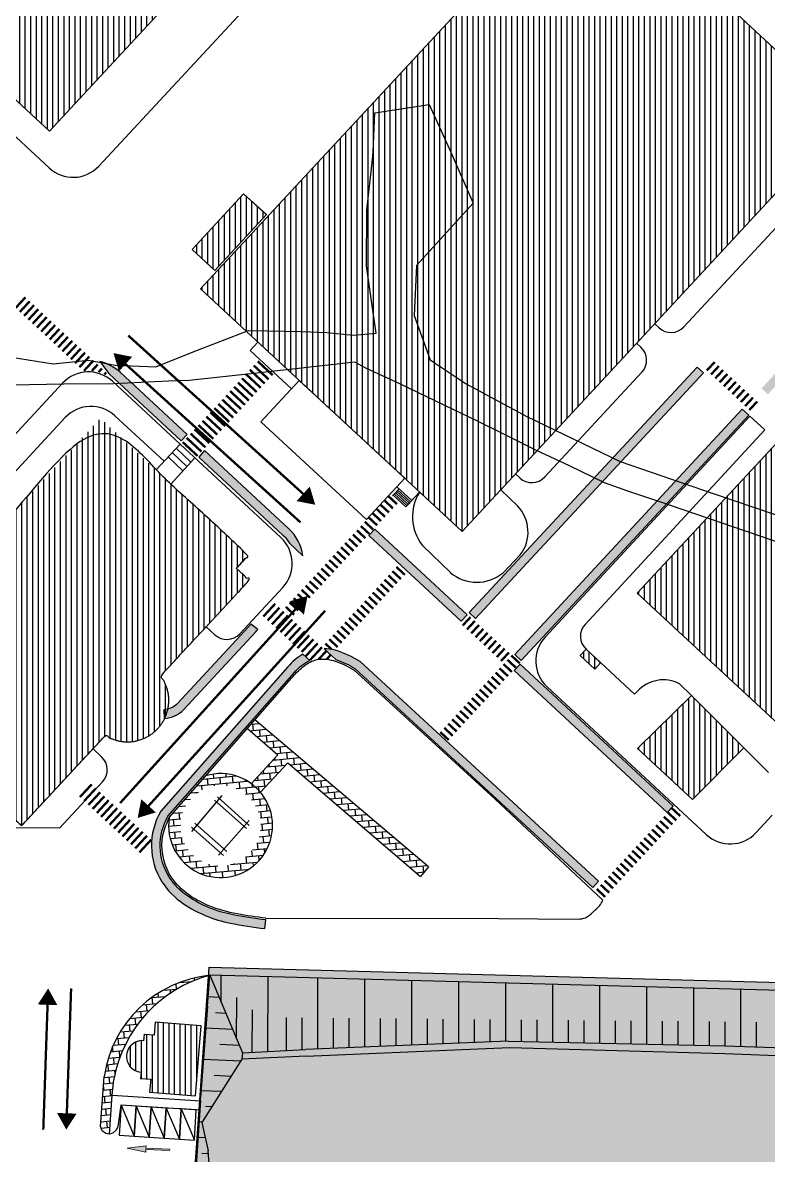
# Model space of a CAD drawing. Header units: millimetres. Extents: x 0 to 841000, y 0 to 594000.
# Drawn here: x 400542 to 529020, y 187053 to 382214 of the extents above; entities that cross this region are included whole.
import ezdxf

# ---------------------------------------------------------------- set-up
doc = ezdxf.new("R2010")
doc.units = ezdxf.units.MM
doc.header["$LTSCALE"] = 1000
doc.linetypes.add('XREF-ROOF PLAN$0$H1', pattern=[1, 0.5, -0.5])
for name, color, linetype in [('3', 2, 'Continuous'), ('ETC-9', 9, 'Continuous'), ('XR-PLAN$0$주차장', 252, 'Continuous'), ('XR-SITE PLAN$0$ETC-8', 252, 'Continuous'), ('XR-SITE PLAN$0$SOL-252', 252, 'Continuous'), ('XR-SITE PLAN$0$건물', 3, 'Continuous'), ('XR-SITE PLAN$0$입면선', 252, 'Continuous'), ('보행로 도색', 3, 'Continuous'), ('일반형 주차', 5, 'Continuous')]:
    doc.layers.add(name, color=color, linetype=linetype)
doc.layers.add('XR-PL-B3F$0$ETC-차량동선', color=251, linetype='Continuous', lineweight=13)
pattern_1 = [(5.24282, (604431.7, -595060.3), (-98.6318, 1074.8806), []), (95.24282, (604431.7, -595060.3), (-1173.5124, 976.2488), [1079.3964, -1079.3964])]
pattern_2 = [(90, (-2218919, -1448416.6), (-898.0256, 898.0256), [238.125, -1557.9262]), (45, (-2218919, -1448416.6), (-898.0256, 898.0256), [238.125, -1031.875]), (135, (-2218919, -1448416.6), (-898.0256, -898.0256), [238.125, -1031.875])]

# ---------------------------------------------------------------- blocks, each defined once
blk = doc.blocks.new('확장형 주차')
at = {"layer": 'XR-PLAN$0$주차장'}
blk.add_line((1164637, 233357), (1166267, 238938), dxfattribs=at)
at = {"layer": 'XR-PLAN$0$주차장', "color": 4}
blk.add_lwpolyline([(1168173, 237170), (1166267, 238938), (1162731, 235125), (1164637, 233357)], close=True, dxfattribs=at)

msp = doc.modelspace()

# ---------------------------------------------------------------- hatches: boundary and pattern name
h = msp.add_hatch(color=254)
h.dxf.hatch_style = 1
h.paths.add_polyline_path([(559904, 351561, -0.0844976), (560792, 352243), (559648, 353304, 0.0576968), (558803, 352580), (527846, 319201), (528946, 318181)])
h = msp.add_hatch(color=254)
h.dxf.hatch_style = 1
h.paths.add_polyline_path([(417374, 321933, 0.1299881), (413822, 323824), (415379, 321738), (416354, 320833), (427858, 310164), (428878, 311264)])
h = msp.add_hatch(color=254)
h.dxf.hatch_style = 1
h.paths.add_polyline_path([(517832, 321850), (516732, 322871), (477460, 280566), (478560, 279546)])
h = msp.add_hatch(color=254)
h.dxf.hatch_style = 1
h.paths.add_polyline_path([(525633, 314608), (524533, 315628), (485330, 273357), (486430, 272337)])
h = msp.add_hatch(color=254)
h.dxf.hatch_style = 1
h.paths.add_polyline_path([(431891, 308470), (430871, 307370), (445387, 293907, -0.0690798), (446496, 292550), (448843, 290371, 0.1712195), (446407, 295007)])
h = msp.add_hatch(color=254)
h.dxf.hatch_style = 1
h.paths.add_polyline_path([(461192, 294940), (460172, 293841), (476082, 279082), (477103, 280181)])
h = msp.add_hatch(color=254)
h.dxf.hatch_style = 1
h.paths.add_polyline_path([(440621, 277156, 0.0215091), (441060, 277672), (439877, 278594, -0.0215091), (439522, 278176), (427206, 264902, -0.1989124), (424886, 263837), (424942, 262338, 0.1989124), (428306, 263882)])
h = msp.add_hatch(color=254)
h.dxf.hatch_style = 1
h.paths.add_polyline_path([(447353, 270235, -0.1088726), (450009, 272328), (448843, 273410, 0.092519), (446210, 271207), (424357, 246351, 0.2811764), (424532, 234197, 0.1000627), (428259, 230385, 0.098917), (436310, 227066, 0.0224864), (442284, 226127), (442450, 227617, -0.0225072), (436604, 228537, -0.0988988), (429097, 231630, -0.0997306), (425796, 235005, -0.2773265), (425580, 245470)])
h = msp.add_hatch(color=254)
h.dxf.hatch_style = 1
h.paths.add_polyline_path([(458700, 272142, 0.0677733), (454391, 274080, 0.0626776), (452483, 274353), (454513, 272469, -0.0566333), (457789, 270941), (498765, 233192), (499781, 234295)])
h = msp.add_hatch(color=254)
h.dxf.hatch_style = 1
h.paths.add_polyline_path([(486248, 271676), (485228, 270576), (511591, 246124), (512611, 247223)])
at = {"layer": 'XR-PL-B3F$0$ETC-차량동선'}
msp.add_hatch(color=256, dxfattribs=at).paths.add_polyline_path([(425867, 187878), (421780, 188061), (421761, 187623), (418574, 188314), (421810, 188717), (421790, 188279), (425877, 188097)])
msp.add_hatch(color=256, dxfattribs=at).paths.add_polyline_path([(425867, 187878), (421780, 188061), (421761, 187623), (418574, 188314), (421810, 188717), (421790, 188279), (425877, 188097)])
msp.add_hatch(color=256, dxfattribs=at).paths.add_polyline_path([(425867, 187878), (421780, 188061), (421761, 187623), (418574, 188314), (421810, 188717), (421790, 188279), (425877, 188097)])
msp.add_hatch(color=256, dxfattribs=at).paths.add_polyline_path([(425867, 187878), (421780, 188061), (421761, 187623), (418574, 188314), (421810, 188717), (421790, 188279), (425877, 188097)])
msp.add_hatch(color=256, dxfattribs=at).paths.add_polyline_path([(425867, 187878), (421780, 188061), (421761, 187623), (418574, 188314), (421810, 188717), (421790, 188279), (425877, 188097)])
at = {"layer": 'XR-SITE PLAN$0$ETC-8'}
h = msp.add_hatch(dxfattribs=at)
h.set_pattern_fill('ANSI31', color=256, scale=300, angle=45)
h.paths.add_polyline_path([(334363, 380366), (329011, 385330), (320783, 376458), (326135, 371494)])
h.paths.add_polyline_path([(383832, 421657), (364718, 401047), (405166, 363534), (424280, 384144)])
h.paths.add_polyline_path([(362210, 428076), (355603, 434204), (343355, 420997), (349962, 414869)])
h.paths.add_polyline_path([(471860, 297013), (473454, 295579), (474196, 296404), (472602, 297838)], flags=9)
h.paths.add_polyline_path([(471526, 296285), (474998, 293161), (475706, 293947), (472234, 297071)], flags=9)
h.paths.add_polyline_path([(474233, 385583), (475667, 387177), (474843, 387919), (473408, 386325)], flags=9)
h.paths.add_polyline_path([(474961, 385250), (478086, 388722), (477300, 389429), (474175, 385957)], flags=9)
h = msp.add_hatch(dxfattribs=at)
h.set_pattern_fill('ANSI31', color=256, scale=300, angle=45)
h.paths.add_polyline_path([(442527, 349131), (438612, 352739), (429739, 343109), (433655, 339502)])
h.paths.add_polyline_path([(542628, 366114), (517942, 389008), (509593, 393375), (493313, 403339), (431180, 336344), (439076, 329021), (439436, 329161), (448714, 328985), (452934, 328821), (457541, 328352), (461455, 328689), (460632, 334256), (459805, 340324), (459818, 349890), (460789, 358110), (460943, 359960), (461222, 366675), (470554, 368128), (474066, 360398), (478173, 351137), (468394, 340372), (468018, 331743), (470756, 324115), (476929, 319990), (482799, 316825), (487425, 314339), (492393, 311949)])
h.paths.add_polyline_path([(474066, 360398), (470554, 368128), (461222, 366675), (460943, 359960), (460789, 358110), (459818, 349890), (459805, 340324), (460632, 334256), (461455, 328689), (457541, 328352), (452934, 328821), (448714, 328985), (439436, 329161), (439076, 329021), (446215, 322400), (457768, 323704), (459695, 322667), (465539, 319991), (474693, 315588), (478814, 313597), (483217, 311427), (488972, 308580), (489179, 308483), (492393, 311949), (487425, 314339), (482799, 316825), (476929, 319990), (470756, 324115), (468018, 331743), (468394, 340372), (478173, 351137)])
h.paths.add_polyline_path([(483217, 311427), (478814, 313597), (474693, 315588), (465539, 319991), (459695, 322667), (457768, 323704), (446215, 322400), (476251, 294543), (489179, 308483), (488972, 308580)])
h.paths.add_polyline_path([(497556, 407915), (493313, 403339), (509593, 393375), (517942, 389008)])
h.paths.add_polyline_path([(580231, 300151), (561653, 317381), (540069, 294107), (540341, 294014), (556261, 287727), (567237, 283367, 0.5209097), (567688, 286625), (566952, 287356), (568146, 288644), (568921, 287956)])
h.paths.add_polyline_path([(556261, 287727), (540341, 294014), (540069, 294107), (536645, 290415), (560236, 281112), (560915, 280847), (564198, 284387), (564958, 283682, 0.3150025), (567237, 283367)])
h.paths.add_polyline_path([(561619, 280082), (560859, 280787), (560915, 280847), (560236, 281112), (536645, 290415), (519443, 271868), (538021, 254638)])
h.paths.add_polyline_path([(536645, 290415), (531994, 292252), (520891, 296014), (518444, 296856), (506447, 283920), (519443, 271868)])
h.paths.add_polyline_path([(521701, 300367), (518444, 296856), (520891, 296014), (531994, 292252), (536602, 290432), (536645, 290415), (540069, 294107)])
h.paths.add_polyline_path([(561653, 317381), (548657, 329433), (537896, 317829), (538640, 317108), (537446, 315820), (536662, 316499, 1), (533932, 313556), (534692, 312851), (531353, 309251), (530593, 309956), (521701, 300367), (540069, 294107)])
h.paths.add_polyline_path([(500129, 271925), (497616, 274256), (496595, 273156), (499109, 270825)])
h.paths.add_polyline_path([(474961, 385250), (478086, 388722), (477300, 389429), (474175, 385957)], flags=25)
h.paths.add_polyline_path([(471860, 297013), (473454, 295579), (474196, 296404), (472602, 297838)], flags=25)
h.paths.add_polyline_path([(471526, 296285), (474998, 293161), (475706, 293947), (472234, 297071)], flags=9)
h = msp.add_hatch(dxfattribs=at)
h.set_pattern_fill('ANSI31', color=256, scale=300, angle=45)
h.paths.add_polyline_path([(243433, 332654), (260450, 350969), (234810, 374793), (217793, 356478)])
h.paths.add_polyline_path([(268582, 319957), (275248, 313775), (284295, 323530), (277629, 329713)])
h.paths.add_polyline_path([(272634, 304614), (270211, 306854), (267292, 303696), (269716, 301456)])
h.paths.add_polyline_path([(273843, 313714), (267978, 319154), (264034, 314901), (269899, 309461)])
h.paths.add_polyline_path([(299993, 353527), (305126, 348767), (313901, 358229), (313772, 358478), (308833, 363059)])
h.paths.add_polyline_path([(471860, 297013), (473454, 295579), (474196, 296404), (472602, 297838)], flags=9)
h.paths.add_polyline_path([(471526, 296285), (474998, 293161), (475706, 293947), (472234, 297071)], flags=9)
h.paths.add_polyline_path([(474233, 385583), (475667, 387177), (474843, 387919), (473408, 386325)], flags=9)
h.paths.add_polyline_path([(474961, 385250), (478086, 388722), (477300, 389429), (474175, 385957)], flags=9)
h = msp.add_hatch(dxfattribs=at)
h.set_pattern_fill('ANSI31', color=256, scale=300, angle=45)
h.paths.add_polyline_path([(515769, 266275), (506477, 257153), (515938, 248378), (524786, 257257)])
h.paths.add_polyline_path([(640374, 224486), (637814, 221726), (640753, 211365), (657462, 208637)])
h.paths.add_polyline_path([(637814, 221726), (632442, 215933), (636644, 212036), (640753, 211365)])
h.paths.add_polyline_path([(640753, 211365), (636644, 212036), (641961, 207105)])
h.paths.add_polyline_path([(657462, 208637), (640753, 211365), (641961, 207105), (649530, 200085)])
h.paths.add_polyline_path([(672763, 300394), (666157, 306521), (664762, 305017), (663441, 306241), (658358, 300760), (659678, 299536), (657707, 297410), (659736, 295528), (660146, 295586), (666149, 293262), (666285, 293408), (666654, 293066), (667900, 292583), (672648, 297703), (671368, 298889)])
edge = h.paths.add_edge_path()
edge.add_line((659736, 295528), (658536, 295360))
edge.add_ellipse((661166, 294443), major_axis=(665, 2740), ratio=0.9877038, start_angle=84.41698, end_angle=237.16505)
edge.add_line((663090, 292417), (659736, 295528))
h.paths.add_polyline_path([(660146, 295586), (659736, 295528), (663090, 292417), (664313, 291283), (666149, 293262)])
h.paths.add_polyline_path([(658073, 355890), (648486, 364781), (637089, 352491), (646676, 343600)])
h.paths.add_polyline_path([(646676, 343600), (637089, 352491), (622978, 337276), (632564, 328385)])
h = msp.add_hatch(dxfattribs=at)
h.set_pattern_fill('ANSI31', color=256, scale=300, angle=45)
h.set_pattern_definition([(90, (6057, 6531), (-952.5, 6e-14), [])])
edge = h.paths.add_edge_path()
edge.add_line((424338, 269686), (439585, 286126))
edge.add_line((439585, 286126), (437359, 288190))
edge.add_line((437359, 288190), (439423, 290416))
edge.add_line((439423, 290416), (413966, 314026))
edge.add_line((413966, 314026), (370994, 267692))
edge.add_line((370994, 267692), (396558, 243983))
edge.add_line((396558, 243983), (398245, 245807))
edge.add_line((398245, 245807), (400367, 243840))
edge.add_line((400367, 243840), (414800, 259403))
edge.add_ellipse((418611, 265444), major_axis=(686, 7119), ratio=0.9937865, start_angle=153.2621, end_angle=312.03856)
h = msp.add_hatch(dxfattribs=at)
h.set_pattern_fill('ANSI31', color=256, scale=300, angle=45)
h.paths.add_polyline_path([(431292, 209359), (423374, 209985), (423196, 207734), (421522, 207866), (421448, 207811), (421369, 206809), (420940, 201383), (420855, 200320), (422599, 200182), (422421, 197931), (430339, 197305)])
h.paths.add_polyline_path([(421369, 206809, 1), (420940, 201383)])
h = msp.add_hatch(dxfattribs=at)
h.set_pattern_fill('ANSI31', color=256, scale=300, angle=45)
h.paths.add_polyline_path([(431292, 209359), (423374, 209985), (423196, 207734), (421522, 207866), (421448, 207811), (421369, 206809), (420940, 201383), (420855, 200320), (422599, 200182), (422421, 197931), (430339, 197305)])
h.paths.add_polyline_path([(421369, 206809, 1), (420940, 201383)])
h = msp.add_hatch(dxfattribs=at)
h.set_pattern_fill('ANSI31', color=256, scale=300, angle=45)
h.paths.add_polyline_path([(431292, 209359), (423374, 209985), (423196, 207734), (421522, 207866), (421448, 207811), (421369, 206809), (420940, 201383), (420855, 200320), (422599, 200182), (422421, 197931), (430339, 197305)])
h.paths.add_polyline_path([(421369, 206809, 1), (420940, 201383)])
at = {"layer": 'XR-SITE PLAN$0$SOL-252'}
h = msp.add_hatch(dxfattribs=at)
h.set_pattern_fill('AR-B816', color=256, scale=134.924546, angle=5.24282, style=0)
h.set_pattern_definition(pattern_1)
h.paths.add_polyline_path([(469094, 235073), (470441, 236756), (440570, 262076), (439269, 260595), (444510, 256070), (439935, 251095, -0.0605339), (441512, 249617), (446241, 254677)])
h = msp.add_hatch(dxfattribs=at)
h.set_pattern_fill('AR-B816', color=256, scale=134.924546, angle=5.24282, style=0)
h.set_pattern_definition(pattern_1)
h.paths.add_polyline_path([(469094, 235073), (470441, 236756), (440570, 262076), (439269, 260595), (444510, 256070), (439935, 251095, -0.0605339), (441512, 249617), (446241, 254677)])
h = msp.add_hatch(dxfattribs=at)
h.set_pattern_fill('AR-B816', color=256, scale=134.924546, angle=5.24282, style=0)
h.set_pattern_definition(pattern_1)
h.paths.add_polyline_path([(469094, 235073), (470441, 236756), (440570, 262076), (439269, 260595), (444510, 256070), (439935, 251095, -0.0605339), (441512, 249617), (446241, 254677)])
h = msp.add_hatch(dxfattribs=at)
h.set_pattern_fill('AR-B816', color=256, scale=134.924546, angle=5.24282, style=0)
h.set_pattern_definition(pattern_1)
h.paths.add_polyline_path([(432126, 252466), (425791, 245255, 0.0931842), (425891, 241946), (427856, 242455, -0.0284168), (427740, 243234, -1), (441542, 244500, -0.2696055), (438605, 238183), (439274, 236199, 0.8782317)])
h = msp.add_hatch(dxfattribs=at)
h.set_pattern_fill('AR-B816', color=256, scale=134.924546, angle=5.24282, style=0)
h.set_pattern_definition(pattern_1)
h.paths.add_polyline_path([(432126, 252466), (425791, 245255, 0.0931842), (425891, 241946), (427856, 242455, -0.0284168), (427740, 243234, -1), (441542, 244500, -0.2696055), (438605, 238183), (439274, 236199, 0.8782317)])
h = msp.add_hatch(dxfattribs=at)
h.set_pattern_fill('AR-B816', color=256, scale=134.924546, angle=5.24282, style=0)
h.set_pattern_definition(pattern_1)
h.paths.add_polyline_path([(432126, 252466), (425791, 245255, 0.0931842), (425891, 241946), (427856, 242455, -0.0284168), (427740, 243234, -1), (441542, 244500, -0.2696055), (438605, 238183), (439274, 236199, 0.8782317)])
h = msp.add_hatch(dxfattribs=at)
h.set_pattern_fill('AR-B816', color=256, scale=134.924546, angle=5.24282, style=0)
h.set_pattern_definition(pattern_1)
h.paths.add_polyline_path([(439274, 236199), (438605, 238183, -0.5380792), (427856, 242455), (425891, 241946, 0.5137062)])
h = msp.add_hatch(dxfattribs=at)
h.set_pattern_fill('AR-B816', color=256, scale=134.924546, angle=5.24282, style=0)
h.set_pattern_definition(pattern_1)
h.paths.add_polyline_path([(439274, 236199), (438605, 238183, -0.5380792), (427856, 242455), (425891, 241946, 0.5137062)])
h = msp.add_hatch(dxfattribs=at)
h.set_pattern_fill('AR-B816', color=256, scale=134.924546, angle=5.24282, style=0)
h.set_pattern_definition(pattern_1)
h.paths.add_polyline_path([(439274, 236199), (438605, 238183, -0.5380792), (427856, 242455), (425891, 241946, 0.5137062)])
h = msp.add_hatch(dxfattribs=at)
h.set_pattern_fill('GRASS', color=256, scale=50, style=0)
h.set_pattern_definition(pattern_2)
h.paths.add_polyline_path([(660820, 208323), (660820, 208323), (645790, 190993), (620950, 213603), (613020, 205107), (591395, 209696), (560536, 216051), (432686, 219453), (429832, 178542), (444072, 175241), (453342, 172986), (462343, 172710), (481011, 172140), (515425, 171008), (531146, 171418), (549387, 171914), (561796, 172247), (612267, 167750), (618965, 167083), (620362, 166712), (627040, 165652), (635805, 164401), (642005, 167145), (652134, 176912), (663567, 185312), (663739, 187653), (663771, 191655), (663907, 200473), (664739, 208102), (665006, 210677), (661753, 220541), (659613, 226170), (658328, 229541), (654910, 238538)])
h = msp.add_hatch(dxfattribs=at)
h.set_pattern_fill('GRASS', color=256, scale=50, style=0)
h.set_pattern_definition(pattern_2)
h.paths.add_polyline_path([(660820, 208323), (660820, 208323), (645790, 190993), (620950, 213603), (613020, 205107), (591395, 209696), (560536, 216051), (432686, 219453), (429832, 178542), (444072, 175241), (453342, 172986), (462343, 172710), (481011, 172140), (515425, 171008), (531146, 171418), (549387, 171914), (561796, 172247), (612267, 167750), (618965, 167083), (620362, 166712), (627040, 165652), (635805, 164401), (642005, 167145), (652134, 176912), (663567, 185312), (663739, 187653), (663771, 191655), (663907, 200473), (664739, 208102), (665006, 210677), (661753, 220541), (659613, 226170), (658328, 229541), (654910, 238538)])
h = msp.add_hatch(dxfattribs=at)
h.set_pattern_fill('GRASS', color=256, scale=50, style=0)
h.set_pattern_definition(pattern_2)
h.paths.add_polyline_path([(660820, 208323), (660820, 208323), (645790, 190993), (620950, 213603), (613020, 205107), (591395, 209696), (560536, 216051), (432686, 219453), (429832, 178542), (444072, 175241), (453342, 172986), (462343, 172710), (481011, 172140), (515425, 171008), (531146, 171418), (549387, 171914), (561796, 172247), (612267, 167750), (618965, 167083), (620362, 166712), (627040, 165652), (635805, 164401), (642005, 167145), (652134, 176912), (663567, 185312), (663739, 187653), (663771, 191655), (663907, 200473), (664739, 208102), (665006, 210677), (661753, 220541), (659613, 226170), (658328, 229541), (654910, 238538)])
h = msp.add_hatch(dxfattribs=at)
h.set_pattern_fill('AR-B816', color=256, scale=134.924546, angle=5.24282, style=0)
h.set_pattern_definition(pattern_1)
h.paths.add_polyline_path([(432768, 218073, 0.3436689), (414611, 200667), (413980, 192032), (414256, 191284), (414857, 190846), (415516, 190713), (415958, 197416), (416279, 200124, -0.2923472)])
h = msp.add_hatch(dxfattribs=at)
h.set_pattern_fill('AR-B816', color=256, scale=134.924546, angle=5.24282, style=0)
h.set_pattern_definition(pattern_1)
h.paths.add_polyline_path([(432768, 218073, 0.3436689), (414611, 200667), (413980, 192032), (414256, 191284), (414857, 190846), (415516, 190713), (415958, 197416), (416279, 200124, -0.2923472)])
h = msp.add_hatch(dxfattribs=at)
h.set_pattern_fill('AR-B816', color=256, scale=134.924546, angle=5.24282, style=0)
h.set_pattern_definition(pattern_1)
h.paths.add_polyline_path([(432768, 218073, 0.3436689), (414611, 200667), (413980, 192032), (414256, 191284), (414857, 190846), (415516, 190713), (415958, 197416), (416279, 200124, -0.2923472)])

# ---------------------------------------------------------------- linework, layer by layer
at = {"layer": '3', "color": 252, "linetype": 'XREF-ROOF PLAN$0$H1', "ltscale": 5, "const_width": 400}
for points in [[(448874, 301031), (418745, 328297)], [(418271, 323388), (448399, 296123)], [(447748, 281361), (417328, 247747)], [(422236, 247272), (452656, 280887)], [(408153, 194296), (408892, 215802)], [(404836, 212998), (404097, 191492)]]:
    msp.add_lwpolyline(points, dxfattribs=at)
at = {"layer": '3', "color": 251, "linetype": 'Continuous'}
for points in [[(416190, 325271, 0, 3375, 0), (418271, 323388, 2250, 2250, 0)], [(450954, 299148, 0, 3375, 0), (448874, 301031, 2250, 2250, 0)], [(449631, 283442, 0, 3375, 0), (447748, 281361, 2250, 2250, 0)], [(420353, 245192, 0, 3375, 0), (422236, 247272, 2250, 2250, 0)], [(404932, 215802, 0, 3375, 0), (404836, 212998, 2250, 2250, 0)], [(408057, 191492, 0, 3375, 0), (408153, 194296, 2250, 2250, 0)]]:
    msp.add_lwpolyline(points, format="xyseb", dxfattribs=at)
at = {"layer": 'ETC-9', "color": 8, "ltscale": 40}
for points in [[(397181, 324783), (405799, 323414), (411912, 324068), (416510, 323176), (423476, 322908), (429922, 325476), (439436, 329161), (448714, 328985), (452934, 328821), (457541, 328352), (461455, 328689), (460632, 334256), (459805, 340324), (459818, 349890), (460789, 358110), (460943, 359960), (461222, 366675), (470554, 368128), (474066, 360398), (478173, 351137), (468394, 340372), (468018, 331743), (470756, 324115), (476929, 319990), (482799, 316825), (487425, 314339), (503498, 306606), (519519, 301111), (540341, 294014)], [(531994, 292252), (520891, 296014), (510348, 299640), (504808, 301480), (500795, 302916), (494752, 305867), (488972, 308580), (483217, 311427), (478814, 313597), (474693, 315588), (465539, 319991), (459695, 322667), (457768, 323704), (440881, 321798), (429247, 320531), (425648, 320457), (416263, 320004), (407643, 319900), (398672, 319725)]]:
    msp.add_lwpolyline(points, dxfattribs=at)
at = {"layer": 'XR-PL-B3F$0$ETC-차량동선'}
msp.add_lwpolyline([(425877, 188097), (425867, 187878), (421780, 188061), (421761, 187623), (418574, 188314), (421810, 188717), (421790, 188279)], close=True, dxfattribs=at)
msp.add_lwpolyline([(425877, 188097), (425867, 187878), (421780, 188061), (421761, 187623), (418574, 188314), (421810, 188717), (421790, 188279)], close=True, dxfattribs=at)
at = {"layer": 'XR-SITE PLAN$0$건물', "color": 5}
msp.add_line((421448, 207811), (421522, 207866), dxfattribs=at)
at = {"layer": 'XR-SITE PLAN$0$건물', "color": 7}
for points in [[(364718, 401047), (405166, 363534), (424280, 384144), (383832, 421657)], [(542628, 366114), (497556, 407915), (431180, 336344), (476251, 294543)], [(438612, 352739), (429739, 343109), (433655, 339502), (442527, 349131)], [(497616, 274256), (500129, 271925), (499109, 270825), (496595, 273156)], [(515769, 266275), (524786, 257257), (515938, 248378), (506477, 257153)]]:
    msp.add_lwpolyline(points, close=True, dxfattribs=at)
for points in [[(442575, 349088), (438612, 352739)], [(533932, 313556), (534692, 312851), (531353, 309251), (530593, 309956), (506447, 283920), (538021, 254638), (561619, 280082)]]:
    msp.add_lwpolyline(points, dxfattribs=at)
msp.add_lwpolyline([(420940, 201383), (420855, 200320), (422599, 200182), (422421, 197931), (430339, 197305), (431292, 209359), (423374, 209985), (423196, 207734), (421453, 207872), (421369, 206809, 1)], format="xyb", close=True, dxfattribs=at)
msp.add_rational_spline([(400367, 243840), (407584, 251621), (414800, 259403), (419779, 256227), (423805, 260568), (427831, 264909), (424338, 269686), (431961, 277906), (439585, 286126), (438472, 287158), (437359, 288190), (438391, 289303), (439423, 290416), (426694, 302221), (413966, 314026), (392480, 290859), (370994, 267692), (383776, 255837), (396558, 243983), (397402, 244895), (398245, 245807), (399306, 244823), (400367, 243840), (399306, 244823), (398245, 245807), (397402, 244895), (396558, 243983)], [1, 1, 1, 0.769559303737, 1, 0.769559303737, 1, 1, 1, 1, 1, 1, 1, 1, 1, 1, 1, 1, 1, 1, 1, 1, 1, 1, 1, 1, 1], degree=2, knots=[0, 0, 0, 1, 1, 2.3852912, 2.3852912, 3.7705823, 3.7705823, 4.7705823, 4.7705823, 5.7705823, 5.7705823, 6.7705823, 6.7705823, 7.7705823, 7.7705823, 8.7705823, 8.7705823, 9.7705823, 9.7705823, 10.7705823, 10.7705823, 11.7705823, 11.7705823, 12.7705823, 12.7705823, 13.7705823, 13.7705823, 13.7705823], dxfattribs=at)
at = {"layer": 'XR-SITE PLAN$0$입면선'}
for p, q in [((443829, 390023), (413672, 357507)), ((395195, 366363), (405092, 357184)), ((514472, 329802), (534977, 351912)), ((509440, 330329), (510182, 329641)), ((439749, 325734), (441077, 327163)), ((506324, 326969), (507066, 326281)), ((446850, 319137), (439749, 325734)), ((353533, 261988), (407423, 320094)), ((416003, 320417), (427652, 309614)), ((490485, 303938), (507228, 321991)), ((416451, 314481), (424900, 306646)), ((525853, 314404), (490566, 276356)), ((528392, 312050), (525853, 314404)), ((356734, 259020), (407871, 314158)), ((459771, 296598), (441588, 313462)), ((528392, 312050), (497450, 278541)), ((423523, 305162), (427652, 309614)), ((426964, 308872), (429545, 306479)), ((427652, 309614), (445036, 293492)), ((425588, 307388), (428168, 304995)), ((426104, 302769), (430233, 307221)), ((426276, 308130), (428857, 305737)), ((485452, 304464), (486194, 303776)), ((464368, 300811), (464266, 300701)), ((465389, 301910), (464368, 300811)), ((464368, 300811), (466566, 298769)), ((464573, 301031), (466770, 298989)), ((464777, 301251), (466974, 299209)), ((464981, 301471), (467179, 299429)), ((467587, 299868), (465018, 302255)), ((465185, 301690), (467383, 299648)), ((468914, 301297), (466566, 298769)), ((466900, 299125), (468940, 301324)), ((485778, 298950), (482917, 301731)), ((469415, 292108), (474248, 287449)), ((483329, 287443), (486287, 290497)), ((445359, 284911), (437945, 276917)), ((432171, 278132), (433655, 276756)), ((497616, 274256), (505987, 266491)), ((457586, 270720), (481877, 248460)), ((425791, 245255), (446868, 269244)), ((490889, 267776), (518326, 242330)), ((515769, 266275), (513739, 268305)), ((505987, 266491), (506446, 266985)), ((412663, 257098), (414147, 255722)), ((524786, 257257), (529020, 253023)), ((406895, 243438), (414309, 251432)), ((429674, 242846), (434941, 249044)), ((433612, 248264), (439123, 243359)), ((434091, 248824), (439594, 243910)), ((481877, 248460), (500511, 231001)), ((430190, 244267), (435724, 239379)), ((434282, 238759), (439563, 244745)), ((529677, 245640), (526906, 242653)), ((406895, 243438), (396308, 243475)), ((429626, 243608), (435146, 238703)), ((470441, 236756), (469094, 235073)), ((442467, 227917), (482489, 227844)), ((482489, 227844), (496154, 227771)), ((429832, 178542), (432686, 219453)), ((432686, 219453), (560536, 216051)), ((432398, 212781), (432768, 218073)), ((560619, 214671), (432768, 218073)), ((432768, 218073), (438416, 204711)), ((434733, 213425), (434767, 218020)), ((442766, 204933), (442861, 217805)), ((451399, 205355), (451418, 217577)), ((459495, 205692), (459513, 217361)), ((467591, 206029), (467608, 217146)), ((475687, 206366), (475703, 216931)), ((483783, 206703), (483798, 216715)), ((491878, 206559), (491893, 216500)), ((499973, 206390), (499989, 216284)), ((508068, 206221), (508084, 216069)), ((516164, 206052), (516179, 215853)), ((524259, 205842), (524274, 215638)), ((432398, 212781), (431194, 197023)), ((432511, 214404), (434354, 214322)), ((437385, 207150), (437438, 214224)), ((433755, 211647), (435518, 211569)), ((440067, 204795), (440120, 212098)), ((446001, 205099), (446010, 210790)), ((432110, 209019), (436681, 208816)), ((448700, 205237), (448709, 210764)), ((454097, 205467), (454105, 210712)), ((456796, 205579), (456804, 210686)), ((462193, 205804), (462201, 210635)), ((464892, 205916), (464899, 210609)), ((470289, 206141), (470296, 210557)), ((472988, 206253), (472995, 210531)), ((478385, 206478), (478392, 210480)), ((481084, 206590), (481090, 210454)), ((486481, 206672), (486487, 210402)), ((489179, 206615), (489185, 210377)), ((494576, 206503), (494582, 210325)), ((497275, 206446), (497281, 210299)), ((502671, 206334), (502678, 210248)), ((505370, 206277), (505376, 210222)), ((510767, 206165), (510773, 210170)), ((513465, 206108), (513471, 210144)), ((518862, 205996), (518868, 210093)), ((521560, 205939), (521567, 210067)), ((526957, 205744), (526964, 210015)), ((434519, 206211), (437845, 206063)), ((438416, 204711), (449302, 205268)), ((484185, 206719), (449302, 205268)), ((449370, 204128), (484415, 205651)), ((484185, 206719), (521590, 205939)), ((484415, 205651), (521542, 204590)), ((521590, 205939), (563631, 204415)), ((438321, 203637), (431418, 192719)), ((431699, 203635), (438139, 203349)), ((438416, 204711), (438321, 203637)), ((449370, 204128), (438321, 203637)), ((521542, 204590), (563462, 203071)), ((413980, 192032), (414611, 200667)), ((433547, 200852), (436478, 200721)), ((431288, 198251), (434817, 198094)), ((431200, 196434), (431095, 194846)), ((431200, 196434), (431194, 197023)), ((432045, 195516), (433155, 195467)), ((414256, 191284), (413980, 192032)), ((414857, 190846), (414256, 191284)), ((416636, 191370), (416117, 190909)), ((430963, 192863), (431494, 192840)), ((431418, 192719), (432479, 187849)), ((415516, 190713), (414857, 190846)), ((416117, 190909), (415516, 190713)), ((430789, 190170), (431985, 190117)), ((431414, 187441), (432519, 187392)), ((433256, 179030), (432479, 187849))]:
    msp.add_line(p, q, dxfattribs=at)
at = {"layer": 'XR-SITE PLAN$0$입면선', "ltscale": 15}
for p, q in [((470441, 236756), (440569, 262077)), ((439272, 260592), (444510, 256070)), ((444510, 256070), (439921, 251080)), ((441512, 249617), (446241, 254677)), ((446241, 254677), (469094, 235073))]:
    msp.add_line(p, q, dxfattribs=at)
at = {"layer": 'XR-SITE PLAN$0$입면선', "ltscale": 13}
for p, q in [((415958, 197416), (416279, 200124)), ((415516, 190713), (415958, 197416)), ((415958, 197416), (431200, 196434)), ((417486, 195694), (416960, 192007)), ((431095, 194846), (417486, 195694)), ((431095, 194846), (430028, 178736)), ((416960, 192007), (416636, 191370))]:
    msp.add_line(p, q, dxfattribs=at)
at = {"layer": 'XR-SITE PLAN$0$입면선'}
msp.add_lwpolyline([(459771, 296598), (441588, 313462), (448184, 320574), (466367, 303710), (459771, 296598)], dxfattribs=at)
for centre, radius, start, end in [((409221, 361636), 6072, 227.1562, 317.1562), ((512246, 331866), 3036, 227.1562, 317.1562), ((505002, 324055), 3036, 317.1562, 47.1562), ((411875, 315966), 6072, 47.1562, 137.1562), ((412322, 310030), 6072, 47.1562, 137.1562), ((488259, 306002), 3036, 227.1562, 317.1562), ((475740, 297061), 8033, 147.67552, 218.0646), ((481139, 294429), 6477, 322.62176, 44.26533), ((440907, 289040), 6072, 317.1562, 47.1562), ((478792, 292877), 7079, 229.45458, 309.85691), ((499680, 276482), 3036, 137.28047, 227.1562), ((435719, 278982), 3036, 227.1562, 317.1562), ((495017, 272227), 6072, 137.1562, 227.1562), ((510948, 262912), 6072, 62.63684, 137.8696), ((412083, 253496), 3036, 317.1562, 47.1562), ((522454, 246782), 6072, 227.1562, 317.1562), ((434857, 197722), 20458, 95.85843, 171.72344)]:
    msp.add_arc(centre, radius, start, end, dxfattribs=at)
at = {"layer": 'XR-SITE PLAN$0$입면선', "ltscale": 15}
msp.add_arc((434641, 243867), 8959, 171.08771, 106.62884, dxfattribs=at)
at = {"layer": 'XR-SITE PLAN$0$입면선', "ltscale": 13}
msp.add_arc((438561, 196203), 22624, 104.8346, 170.01913, dxfattribs=at)
at = {"layer": 'XR-SITE PLAN$0$입면선'}
for points, knots in [([(446868, 269244), (447486, 269945), (448624, 271236), (451090, 272732), (454409, 272475), (456465, 271339), (457586, 270720)], [0, 0, 0, 0, 2802.4916893, 5160.4942809, 8354.6432217, 12185.7320445, 12185.7320445, 12185.7320445, 12185.7320445]), ([(442467, 227917), (439134, 228340), (432884, 229134), (425250, 234360), (424046, 241204), (425366, 244268), (425791, 245255)], [0, 0, 0, 0, 10050.5628388, 18844.9554942, 25587.2917854, 28792.474065, 28792.474065, 28792.474065, 28792.474065]), ([(496154, 227771), (496634, 227799), (497652, 227857), (498769, 228984), (499888, 229871), (500329, 230670), (500511, 231001)], [0, 0, 0, 0, 1394.6055486, 2958.855676, 4543.5378186, 5667.064392, 5667.064392, 5667.064392, 5667.064392])]:
    msp.add_open_spline(points, degree=3, knots=knots, dxfattribs=at)
at = {"layer": '보행로 도색', "color": 253, "const_width": 400}
for points in [[(399326, 333055), (401026, 334888)], [(400058, 332375), (401759, 334207)], [(400791, 331695), (402492, 333527)], [(401524, 331014), (403225, 332846)], [(402257, 330334), (403958, 332166)], [(402990, 329654), (404691, 331486)], [(403723, 328973), (405424, 330805)], [(404456, 328293), (406157, 330125)], [(405189, 327613), (406889, 329445)], [(405922, 326932), (407622, 328764)], [(406654, 326252), (408355, 328084)], [(407387, 325571), (409088, 327404)], [(408120, 324891), (409821, 326723)], [(408853, 324211), (410554, 326043)], [(409586, 323530), (411287, 325363)], [(410319, 322850), (412020, 324682)], [(411104, 322226), (412753, 324002)], [(443609, 321488), (441043, 323869)], [(412446, 322201), (413485, 323322)], [(413613, 321989), (414218, 322641)], [(414620, 321604), (414951, 321961)], [(442248, 320022), (439683, 322403)], [(442928, 320755), (440363, 323136)], [(518412, 322272), (519773, 323738)], [(519145, 321592), (520506, 323057)], [(519878, 320911), (521239, 322377)], [(440207, 317823), (437642, 320204)], [(440887, 318556), (438322, 320937)], [(441567, 319289), (439002, 321670)], [(520611, 320231), (521972, 321697)], [(521344, 319551), (522705, 321016)], [(522077, 318870), (523438, 320336)], [(438166, 315625), (435601, 318006)], [(438846, 316357), (436281, 318739)], [(439526, 317090), (436961, 319472)], [(522810, 318190), (524171, 319656)], [(523543, 317509), (524903, 318975)], [(524276, 316829), (525636, 318295)], [(436805, 314159), (434240, 316540)], [(437485, 314892), (434920, 317273)], [(525008, 316149), (526369, 317615)], [(525741, 315468), (527102, 316934)], [(434764, 311960), (432199, 314341)], [(435444, 312693), (432879, 315074)], [(436125, 313426), (433560, 315807)], [(432723, 309761), (430158, 312143)], [(433403, 310494), (430838, 312876)], [(434084, 311227), (431519, 313608)], [(431362, 308296), (428797, 310677)], [(432043, 309029), (429477, 311410)], [(430682, 307563), (428117, 309944)], [(465029, 299262), (463563, 300623)], [(462988, 297063), (461522, 298424)], [(463668, 297796), (462202, 299157)], [(464348, 298529), (462883, 299890)], [(461627, 295598), (460161, 296958)], [(462307, 296330), (460842, 297691)], [(459586, 293399), (458120, 294760)], [(460266, 294132), (458801, 295492)], [(460947, 294865), (459481, 296225)], [(457545, 291200), (456079, 292561)], [(458225, 291933), (456759, 293294)], [(458906, 292666), (457440, 294027)], [(456184, 289734), (454718, 291095)], [(456865, 290467), (455399, 291828)], [(454143, 287536), (452677, 288896)], [(454824, 288269), (453358, 289629)], [(455504, 289002), (454038, 290362)], [(452102, 285337), (450636, 286698)], [(452782, 286070), (451317, 287431)], [(453463, 286803), (451997, 288164)], [(465037, 285610), (463571, 286970)], [(465717, 286343), (464251, 287703)], [(466398, 287076), (464932, 288436)], [(450741, 283871), (449276, 285232)], [(451422, 284604), (449956, 285965)], [(462996, 283411), (461530, 284772)], [(463676, 284144), (462210, 285505)], [(464357, 284877), (462891, 286238)], [(448700, 281673), (447235, 283033)], [(449381, 282406), (447915, 283766)], [(450061, 283138), (448595, 284499)], [(461635, 281945), (460169, 283306)], [(462315, 282678), (460850, 284039)], [(442017, 279897), (444058, 282095)], [(442750, 279216), (444791, 281415)], [(447340, 280207), (445874, 281568)], [(448020, 280940), (446554, 282300)], [(459594, 279747), (458128, 281107)], [(460274, 280480), (458809, 281840)], [(460955, 281212), (459489, 282573)], [(443483, 278536), (445524, 280735)], [(444216, 277856), (446257, 280054)], [(444949, 277175), (446990, 279374)], [(457553, 277548), (456087, 278909)], [(458233, 278281), (456768, 279642)], [(458914, 279014), (457448, 280375)], [(476362, 278345), (477723, 279811)], [(477095, 277664), (478456, 279130)], [(445682, 276495), (447723, 278694)], [(446415, 275815), (448456, 278013)], [(447147, 275134), (449189, 277333)], [(456192, 276082), (454727, 277443)], [(456873, 276815), (455407, 278176)], [(477828, 276984), (479189, 278450)], [(478561, 276304), (479922, 277770)], [(479294, 275623), (480655, 277089)], [(447880, 274454), (449921, 276653)], [(448613, 273774), (450654, 275972)], [(449346, 273093), (451387, 275292)], [(453790, 274219), (452685, 275244)], [(454832, 274616), (453366, 275977)], [(455512, 275349), (454046, 276710)], [(480027, 274943), (481388, 276409)], [(480760, 274263), (482120, 275728)], [(481493, 273582), (482853, 275048)], [(450079, 272413), (452120, 274612)], [(451531, 272507), (452853, 273931)], [(452909, 272522), (453586, 273251)], [(482226, 272902), (483586, 274368)], [(482958, 272222), (484319, 273687)], [(486203, 271812), (484737, 273173)], [(484842, 270346), (483376, 271707)], [(485523, 271079), (484057, 272440)], [(482801, 268148), (481335, 269508)], [(483482, 268881), (482016, 270241)], [(484162, 269613), (482696, 270974)], [(480760, 265949), (479294, 267310)], [(481440, 266682), (479975, 268043)], [(482121, 267415), (480655, 268775)], [(479399, 264483), (477934, 265844)], [(480080, 265216), (478614, 266577)], [(477358, 262285), (475893, 263645)], [(478039, 263017), (476573, 264378)], [(478719, 263750), (477253, 265111)], [(475317, 260086), (473852, 261447)], [(475998, 260819), (474532, 262179)], [(476678, 261552), (475212, 262912)], [(473957, 258620), (472491, 259981)], [(474637, 259353), (473171, 260714)], [(410398, 248776), (412439, 250975)], [(411131, 248095), (413172, 250294)], [(411864, 247415), (413905, 249614)], [(412597, 246735), (414638, 248933)], [(413330, 246054), (415371, 248253)], [(414063, 245374), (416104, 247573)], [(414796, 244694), (416837, 246892)], [(415529, 244013), (417570, 246212)], [(513159, 244778), (511693, 246138)], [(513839, 245511), (512373, 246871)], [(416261, 243333), (418303, 245532)], [(416994, 242653), (419035, 244851)], [(417727, 241972), (419768, 244171)], [(511118, 242579), (509652, 243940)], [(511798, 243312), (510332, 244673)], [(512479, 244045), (511013, 245405)], [(418460, 241292), (420501, 243491)], [(419193, 240612), (421234, 242810)], [(419926, 239931), (421967, 242130)], [(509757, 241113), (508291, 242474)], [(510437, 241846), (508972, 243207)], [(420659, 239251), (422700, 241450)], [(507716, 238915), (506250, 240275)], [(508396, 239647), (506931, 241008)], [(509077, 240380), (507611, 241741)], [(505675, 236716), (504209, 238077)], [(506355, 237449), (504890, 238809)], [(507036, 238182), (505570, 239542)], [(504314, 235250), (502849, 236611)], [(504995, 235983), (503529, 237344)], [(502273, 233051), (500808, 234412)], [(502954, 233784), (501488, 235145)], [(503634, 234517), (502168, 235878)], [(500913, 231586), (499447, 232946)], [(501593, 232319), (500127, 233679)]]:
    msp.add_lwpolyline(points, dxfattribs=at)
at = {"layer": '보행로 도색', "color": 253}
for points in [[(415379, 321738), (416354, 320833), (427858, 310164), (428878, 311264), (417374, 321933, 0.1299881), (413822, 323824)], [(448843, 290371, 0.1712195), (446407, 295007), (431891, 308470), (430871, 307370), (445387, 293907, -0.0690798), (446496, 292550)], [(439877, 278594, -0.0215091), (439522, 278176), (427206, 264902, -0.1989124), (424886, 263837), (424942, 262338, 0.1989124), (428306, 263882), (440621, 277156, 0.0215091), (441060, 277672)], [(442450, 227617, -0.0225072), (436604, 228537, -0.0988988), (429097, 231630, -0.0997306), (425796, 235005, -0.2773265), (425580, 245470), (447353, 270235, -0.1088726), (450009, 272328), (448843, 273410, 0.092519), (446210, 271207), (424357, 246351, 0.2811764), (424532, 234197, 0.1000627), (428259, 230385, 0.098917), (436310, 227066, 0.0224864), (442284, 226127)], [(499781, 234295), (458700, 272142, 0.0677733), (454391, 274080, 0.0626776), (452483, 274353), (454513, 272469, -0.0566333), (457789, 270941), (498765, 233192)]]:
    msp.add_lwpolyline(points, format="xyb", close=True, dxfattribs=at)
for points in [[(516732, 322871), (477460, 280566), (478560, 279546), (517832, 321850)], [(485228, 270576), (511591, 246124), (512611, 247223), (486248, 271676)]]:
    msp.add_lwpolyline(points, close=True, dxfattribs=at)
for points in [[(524533, 315628), (525633, 314608), (486430, 272337), (485330, 273357), (524533, 315628)], [(476082, 279082), (460172, 293841), (461192, 294940), (477103, 280181), (476082, 279082)]]:
    msp.add_lwpolyline(points, dxfattribs=at)

# ---------------------------------------------------------------- block references
at = {"layer": '일반형 주차', "rotation": 219.2805801492579}
for p in [(1171237, 1113678), (1171237, 1113678), (1171237, 1113678), (1173832, 1113517), (1173832, 1113517), (1173832, 1113517), (1176427, 1113355), (1176427, 1113355), (1176427, 1113355), (1179022, 1113194), (1179022, 1113194), (1179022, 1113194), (1181617, 1113032), (1181617, 1113032), (1181617, 1113032)]:
    msp.add_blockref('확장형 주차', p, dxfattribs=at)

doc.saveas('drawing.dxf')
